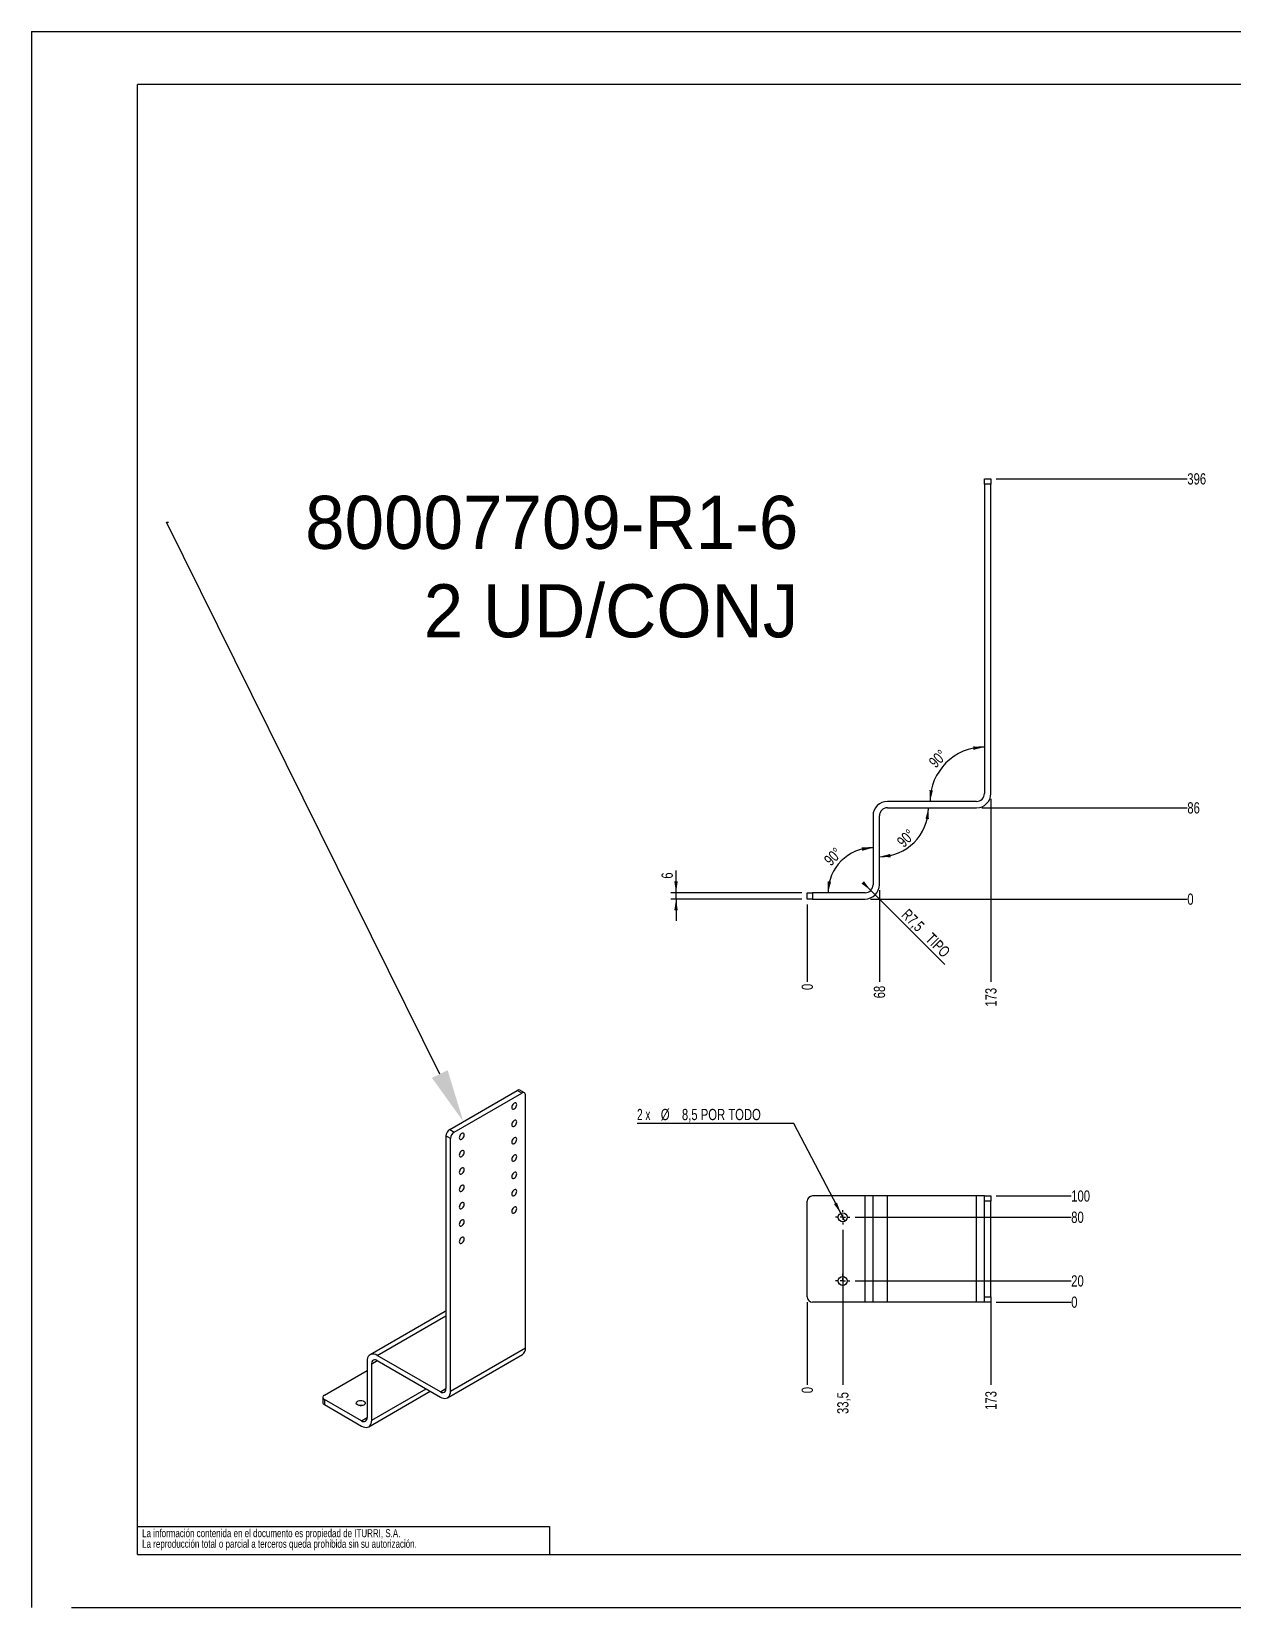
# Model space of a CAD drawing. Extents: x 0 to 645, y -355 to 817.
# Drawn here: x 0 to 226.3, y 0 to 297 of the extents above; entities that cross this region are included whole.
import ezdxf
from ezdxf import colors
from ezdxf.entities.mleader import LeaderData, LeaderLine
from ezdxf.math import Vec2, Vec3

# ---------------------------------------------------------------- set-up
doc = ezdxf.new("R2010")
doc.units = 0
doc.linetypes.add('SLD-CONTINUA', pattern=[0])
doc.layers.get('0').update_dxf_attribs({"linetype": 'CONTINUOUS'})
doc.layers.add('FORMATO', color=7, linetype='SLD-CONTINUA')
doc.layers.add('SLD-0', color=179, linetype='SLD-CONTINUA')
doc.styles.add('SLDTEXTSTYLE1', font='TXT', dxfattribs={"width": 0.75})
doc.styles.add('SLDTEXTSTYLE3', font='TXT', dxfattribs={"width": 0.666667})
doc.dimstyles.new('SLDDIMSTYLE0', dxfattribs={"dimtxt": 2.116667, "dimasz": 2.116667, "dimexe": 0, "dimexo": 0.0625, "dimgap": 0.529167, "dimtad": 0, "dimtih": 1, "dimtoh": 1, "dimdec": 0, "dimlfac": 5, "dimrnd": 1e-09, "dimdsep": 46, "dimtxsty": 'SLDTEXTSTYLE1', "dimblk1": 'NONE', "dimblk2": 'NONE', "dimsah": 1, "dimcen": 0.09, "dimadec": 0, "dimazin": 0, "dimtfac": 1, "dimtdec": 0, "dimtofl": 0, "dimtmove": 0, "dimatfit": 3, "dimldrblk": 'NONE', "dimfxl": 0, "dimtolj": 1, "dimtzin": 12, "dimarcsym": 0})
doc.dimstyles.new('SLDDIMSTYLE1', dxfattribs={"dimtxt": 2.116667, "dimasz": 2.116667, "dimexe": 0, "dimexo": 0.0625, "dimgap": 0.529167, "dimtad": 0, "dimtih": 1, "dimtoh": 1, "dimdec": 1, "dimlfac": 5, "dimrnd": 1e-09, "dimzin": 12, "dimdsep": 46, "dimtxsty": 'SLDTEXTSTYLE1', "dimblk1": 'NONE', "dimblk2": 'NONE', "dimsah": 1, "dimcen": 0.09, "dimadec": 0, "dimazin": 0, "dimtfac": 1, "dimtdec": 1, "dimtofl": 0, "dimtmove": 0, "dimatfit": 3, "dimldrblk": 'NONE', "dimfxl": 0, "dimtolj": 1, "dimtzin": 12, "dimarcsym": 0})
doc.dimstyles.new('SLDDIMSTYLE2', dxfattribs={"dimtxt": 2.116667, "dimasz": 2.116667, "dimexe": 0, "dimexo": 0.0625, "dimgap": 0.529167, "dimtad": 1, "dimdec": 1, "dimlfac": 5, "dimrnd": 1e-09, "dimzin": 12, "dimdsep": 46, "dimtxsty": 'SLDTEXTSTYLE1', "dimsah": 1, "dimcen": 0.09, "dimadec": 0, "dimazin": 0, "dimtfac": 1, "dimtdec": 1, "dimtmove": 0, "dimatfit": 0, "dimfxl": 0, "dimtolj": 1, "dimtzin": 12, "dimarcsym": 0})
doc.dimstyles.new('SLDDIMSTYLE3', dxfattribs={"dimtxt": 2.116667, "dimasz": 2.116667, "dimexe": 0, "dimexo": 0.0625, "dimgap": 0.529167, "dimtad": 1, "dimdec": 4, "dimlfac": 5, "dimzin": 12, "dimdsep": 46, "dimtxsty": 'SLDTEXTSTYLE1', "dimsah": 1, "dimcen": 0.09, "dimadec": 0, "dimazin": 0, "dimtfac": 1, "dimtofl": 0, "dimtmove": 0, "dimatfit": 3, "dimfxl": 0, "dimtolj": 1, "dimtzin": 12, "dimarcsym": 0})
doc.dimstyles.new('SLDDIMSTYLE4', dxfattribs={"dimtxt": 2.116667, "dimasz": 2.116667, "dimexe": 0, "dimexo": 0.0625, "dimgap": 0.529167, "dimtad": 1, "dimdec": 1, "dimlfac": 5, "dimrnd": 1e-09, "dimzin": 12, "dimdsep": 46, "dimtxsty": 'SLDTEXTSTYLE1', "dimsah": 1, "dimcen": 0, "dimadec": 0, "dimazin": 0, "dimtfac": 1, "dimtdec": 1, "dimtofl": 0, "dimtmove": 0, "dimatfit": 3, "dimfxl": 0, "dimtolj": 1, "dimtzin": 12, "dimarcsym": 0})
doc.dimstyles.new('SLDDIMSTYLE5', dxfattribs={"dimtxt": 2.116667, "dimasz": 2.116667, "dimexe": 0, "dimexo": 0.0625, "dimgap": 0.529167, "dimtad": 0, "dimtih": 1, "dimtoh": 1, "dimdec": 1, "dimlfac": 5, "dimrnd": 1e-09, "dimzin": 12, "dimdsep": 46, "dimtxsty": 'SLDTEXTSTYLE1', "dimblk1": 'NONE', "dimsah": 1, "dimcen": 0, "dimadec": 0, "dimazin": 0, "dimtfac": 1, "dimtdec": 1, "dimtmove": 0, "dimatfit": 3, "dimldrblk": 'NONE', "dimfxl": 0, "dimtolj": 1, "dimtzin": 12, "dimarcsym": 0})

# ---------------------------------------------------------------- blocks, each defined once
blk = doc.blocks.new('SW_NOTE_4')
at = {"layer": 'SLD-0', "color": 0, "char_height": 1.5, "attachment_point": 1, "style": 'SLDTEXTSTYLE1'}
for s, insert in [('La información contenida en el documento es propiedad de ITURRI, S.A.', (0, 1.93)), ('La reproducción total o parcial a terceros queda prohibida sin su autorización.', (0, -0.07))]:
    blk.add_mtext(s, dxfattribs=dict(at, insert=insert))
blk = doc.blocks.new('SW_NOTE_8')
at = {"layer": 'SLD-0', "color": 0, "char_height": 1.5, "attachment_point": 1, "style": 'SLDTEXTSTYLE1'}
for s, insert in [('La información contenida en el documento es propiedad de ITURRI, S.A.', (0, 1.93)), ('La reproducción total o parcial a terceros queda prohibida sin su autorización.', (0, -0.07))]:
    blk.add_mtext(s, dxfattribs=dict(at, insert=insert))
blk = doc.blocks.new('_D')
at = {"layer": 'FORMATO', "color": 7}
blk.add_line((158.07, 133.5), (217.79, 133.5), dxfattribs=at)
at = {"layer": 'FORMATO', "color": 7, "insert": (217.79, 134.55), "char_height": 2.12, "attachment_point": 1, "style": 'SLDTEXTSTYLE1'}
blk.add_mtext('0', dxfattribs=at)
blk = doc.blocks.new('_NONE')
blk = doc.blocks.new('_D_1')
at = {"layer": 'FORMATO', "color": 7}
blk.add_line((179.07, 150.7), (217.79, 150.7), dxfattribs=at)
at = {"layer": 'FORMATO', "color": 7, "insert": (217.79, 151.75), "char_height": 2.117, "attachment_point": 1, "style": 'SLDTEXTSTYLE1'}
blk.add_mtext('86', dxfattribs=at)
blk = doc.blocks.new('_D_2')
at = {"layer": 'FORMATO', "color": 7}
blk.add_line((181.77, 212.7), (217.79, 212.7), dxfattribs=at)
at = {"layer": 'FORMATO', "color": 7, "insert": (217.79, 213.75), "char_height": 2.117, "attachment_point": 1, "style": 'SLDTEXTSTYLE1'}
blk.add_mtext('396', dxfattribs=at)
blk = doc.blocks.new('_D_3')
at = {"layer": 'FORMATO', "color": 7}
blk.add_line((146.17, 132.5), (146.17, 117.93), dxfattribs=at)
at = {"layer": 'FORMATO', "color": 7, "insert": (145.12, 116.36), "char_height": 2.12, "attachment_point": 1, "rotation": 90, "style": 'SLDTEXTSTYLE1'}
blk.add_mtext('0', dxfattribs=at)
blk = doc.blocks.new('_D_4')
at = {"layer": 'FORMATO', "color": 7}
blk.add_line((159.77, 135.2), (159.77, 117.93), dxfattribs=at)
at = {"layer": 'FORMATO', "color": 7, "insert": (158.72, 114.8), "char_height": 2.117, "attachment_point": 1, "rotation": 90, "style": 'SLDTEXTSTYLE1'}
blk.add_mtext('68', dxfattribs=at)
blk = doc.blocks.new('_D_5')
at = {"layer": 'FORMATO', "color": 7}
blk.add_line((180.77, 152.4), (180.77, 117.93), dxfattribs=at)
at = {"layer": 'FORMATO', "color": 7, "insert": (179.72, 113.23), "char_height": 2.117, "attachment_point": 1, "rotation": 90, "style": 'SLDTEXTSTYLE1'}
blk.add_mtext('173', dxfattribs=at)
blk = doc.blocks.new('_D_6')
at = {"layer": 'FORMATO', "color": 7}
for p, q in [((121.45, 134.7), (121.45, 138.91)), ((145.17, 134.7), (120.45, 134.7)), ((121.45, 133.5), (121.45, 134.7)), ((145.17, 133.5), (120.45, 133.5)), ((121.45, 133.5), (121.45, 129.43))]:
    blk.add_line(p, q, dxfattribs=at)
for points in [[(121.45, 134.7), (121.77, 136.82), (121.12, 136.82)], [(121.45, 133.5), (121.12, 131.39), (121.77, 131.39)]]:
    blk.add_solid(points, dxfattribs=at)
at = {"layer": 'FORMATO', "color": 7, "insert": (118.72, 137.34), "char_height": 2.12, "attachment_point": 1, "rotation": 90, "style": 'SLDTEXTSTYLE1'}
blk.add_mtext('6', dxfattribs=at)
blk = doc.blocks.new('_D_7')
at = {"layer": 'FORMATO', "color": 7}
blk.add_arc((179.57, 151.9), 10.26, 90, 180, dxfattribs=at)
for points in [[(179.57, 162.16), (177.43, 162.27), (177.49, 161.62)], [(169.31, 151.9), (169.85, 153.97), (169.2, 154.04)]]:
    blk.add_solid(points, dxfattribs=at)
at = {"layer": 'FORMATO', "color": 7, "insert": (168.88, 159.58), "char_height": 2.117, "attachment_point": 1, "rotation": 45, "style": 'SLDTEXTSTYLE1'}
blk.add_mtext('90°', dxfattribs=at)
blk = doc.blocks.new('_D_8')
at = {"layer": 'FORMATO', "color": 7}
blk.add_arc((159.77, 150.7), 9.24, 270, 0, dxfattribs=at)
for points in [[(169.01, 150.7), (168.45, 148.64), (169.09, 148.56)], [(159.77, 141.46), (161.91, 141.38), (161.83, 142.02)]]:
    blk.add_solid(points, dxfattribs=at)
at = {"layer": 'FORMATO', "color": 7, "insert": (162.87, 144.59), "char_height": 2.117, "attachment_point": 1, "rotation": 45, "style": 'SLDTEXTSTYLE1'}
blk.add_mtext('90°', dxfattribs=at)
blk = doc.blocks.new('_D_9')
at = {"layer": 'FORMATO', "color": 7}
blk.add_arc((158.57, 134.7), 8.48, 90, 180, dxfattribs=at)
for points in [[(158.57, 143.18), (156.43, 143.25), (156.51, 142.6)], [(150.08, 134.7), (150.67, 136.76), (150.02, 136.84)]]:
    blk.add_solid(points, dxfattribs=at)
at = {"layer": 'FORMATO', "color": 7, "insert": (149.13, 141.12), "char_height": 2.117, "attachment_point": 1, "rotation": 45, "style": 'SLDTEXTSTYLE1'}
blk.add_mtext('90°', dxfattribs=at)
blk = doc.blocks.new('_D_10')
at = {"layer": 'FORMATO', "color": 7}
for q in [(157.07, 136.2), (172.08, 121.19)]:
    blk.add_line((158.13, 135.14), q, dxfattribs=at)
blk.add_solid([(158.13, 135.14), (156.86, 136.87), (156.4, 136.41)], dxfattribs=at)
at = {"layer": 'FORMATO', "color": 7, "char_height": 2.117, "attachment_point": 1, "rotation": 315, "style": 'SLDTEXTSTYLE1'}
for s, insert in [('R7,5', (165.26, 131.85)), ('TIPO', (169.79, 127.32))]:
    blk.add_mtext(s, dxfattribs=dict(at, insert=insert))
blk = doc.blocks.new('_D_25')
at = {"layer": 'FORMATO', "color": 7}
blk.add_line((146.17, 57.55), (146.17, 41.94), dxfattribs=at)
at = {"layer": 'FORMATO', "color": 7, "insert": (145.12, 40.37), "char_height": 2.12, "attachment_point": 1, "rotation": 90, "style": 'SLDTEXTSTYLE1'}
blk.add_mtext('0', dxfattribs=at)
blk = doc.blocks.new('_D_26')
at = {"layer": 'FORMATO', "color": 7}
blk.add_line((152.87, 71.2), (152.87, 41.94), dxfattribs=at)
at = {"layer": 'FORMATO', "color": 7, "insert": (151.82, 36.46), "char_height": 2.117, "attachment_point": 1, "rotation": 90, "style": 'SLDTEXTSTYLE1'}
blk.add_mtext('33,5', dxfattribs=at)
blk = doc.blocks.new('_D_27')
at = {"layer": 'FORMATO', "color": 7}
blk.add_line((180.77, 57.55), (180.77, 41.94), dxfattribs=at)
at = {"layer": 'FORMATO', "color": 7, "insert": (179.72, 37.24), "char_height": 2.117, "attachment_point": 1, "rotation": 90, "style": 'SLDTEXTSTYLE1'}
blk.add_mtext('173', dxfattribs=at)
blk = doc.blocks.new('_D_28')
at = {"layer": 'FORMATO', "color": 7}
blk.add_line((181.77, 57.55), (195.91, 57.55), dxfattribs=at)
at = {"layer": 'FORMATO', "color": 7, "insert": (195.91, 58.6), "char_height": 2.12, "attachment_point": 1, "style": 'SLDTEXTSTYLE1'}
blk.add_mtext('0', dxfattribs=at)
blk = doc.blocks.new('_D_29')
at = {"layer": 'FORMATO', "color": 7}
blk.add_line((155.22, 61.55), (195.91, 61.55), dxfattribs=at)
at = {"layer": 'FORMATO', "color": 7, "insert": (195.91, 62.6), "char_height": 2.117, "attachment_point": 1, "style": 'SLDTEXTSTYLE1'}
blk.add_mtext('20', dxfattribs=at)
blk = doc.blocks.new('_D_30')
at = {"layer": 'FORMATO', "color": 7}
blk.add_line((155.22, 73.55), (195.91, 73.55), dxfattribs=at)
at = {"layer": 'FORMATO', "color": 7, "insert": (195.91, 74.6), "char_height": 2.117, "attachment_point": 1, "style": 'SLDTEXTSTYLE1'}
blk.add_mtext('80', dxfattribs=at)
blk = doc.blocks.new('_D_31')
at = {"layer": 'FORMATO', "color": 7}
blk.add_line((181.77, 77.55), (195.91, 77.55), dxfattribs=at)
at = {"layer": 'FORMATO', "color": 7, "insert": (195.91, 78.6), "char_height": 2.117, "attachment_point": 1, "style": 'SLDTEXTSTYLE1'}
blk.add_mtext('100', dxfattribs=at)
blk = doc.blocks.new('_D_32')
at = {"layer": 'FORMATO'}
for p, q in [((143.66, 91.23), (114.1, 91.23)), ((152.47, 74.3), (143.66, 91.23)), ((153.26, 72.79), (152.47, 74.3))]:
    blk.add_line(p, q, dxfattribs=at)
blk.add_solid([(152.47, 74.3), (151.78, 76.33), (151.21, 76.03)], dxfattribs=at)
at = {"layer": 'FORMATO', "attachment_point": 1}
for s, insert, char_height, style in [('2 x', (114.1, 93.96), 2.117, 'SLDTEXTSTYLE3'), ('%%c', (118.58, 93.96), 2.117, 'SLDTEXTSTYLE1'), ('8,5 POR TODO', (122.56, 93.96), 2.1167, 'SLDTEXTSTYLE1')]:
    blk.add_mtext(s, dxfattribs=dict(at, insert=insert, char_height=char_height, style=style))
blk = doc.blocks.new('SW_CENTERMARKSYMBOL_0')
at = {"layer": 'FORMATO', "color": 0}
for p, q in [((-1, 0), (-1.35, 0)), ((0, 0), (-0.5, 0)), ((0, 1), (0, 1.35)), ((0, 0), (0, 0.5)), ((0, 0), (0, -0.5)), ((0, 0), (0.5, 0)), ((1, 0), (1.35, 0)), ((0, -1), (0, -1.35))]:
    blk.add_line(p, q, dxfattribs=at)
blk = doc.blocks.new('SW_CENTERMARKSYMBOL_1')
at = {"layer": 'FORMATO', "color": 0}
for p, q in [((-1, 0), (-1.35, 0)), ((0, 0), (-0.5, 0)), ((0, 1), (0, 1.35)), ((0, 0), (0, 0.5)), ((0, 0), (0, -0.5)), ((0, 0), (0.5, 0)), ((1, 0), (1.35, 0)), ((0, -1), (0, -1.35))]:
    blk.add_line(p, q, dxfattribs=at)

msp = doc.modelspace()

# ---------------------------------------------------------------- linework, layer by layer
at = {"color": 7, "linetype": 'SLD-CONTINUA'}
for p, q in [((0, 297), (420, 297)), ((0, 297), (0, -0.001349)), ((410, 287), (20, 287)), ((20, 10), (20, 287)), ((179.566313, 212.702208), (180.766312, 212.702208)), ((179.566313, 211.702209), (179.566313, 212.702208)), ((180.766312, 211.702209), (179.566313, 211.702209)), ((179.566313, 211.702209), (179.566313, 153.402208)), ((180.766312, 212.702208), (180.766312, 211.702209)), ((180.766312, 153.402208), (180.766312, 211.702209)), ((178.066314, 151.902208), (161.266313, 151.902208)), ((158.566313, 149.202209), (158.566313, 136.202208)), ((159.766314, 136.202208), (159.766314, 149.202209)), ((161.266313, 150.702209), (178.066314, 150.702209)), ((146.166314, 133.502208), (146.166314, 134.702208)), ((146.166314, 134.702208), (147.166314, 134.702208)), ((147.166314, 134.702208), (147.166314, 133.502208)), ((157.066313, 134.702208), (147.166314, 134.702208)), ((147.166314, 133.502208), (146.166314, 133.502208)), ((147.166314, 133.502208), (157.066313, 133.502208)), ((78.80279, 90.086699), (91.530712, 97.434372)), ((79.651318, 89.596855), (92.37924, 96.944528)), ((92.37924, 96.944528), (91.530712, 97.434372)), ((92.879199, 96.994034), (92.030672, 97.483879)), ((93.086347, 48.931862), (93.086347, 96.536192)), ((78.80279, 90.086699), (79.651318, 89.596855)), ((78.944211, 88.37211), (78.095683, 88.861955)), ((78.095683, 88.861955), (78.095683, 41.257625)), ((78.944211, 40.767781), (78.944211, 88.37211)), ((157.066313, 77.548725), (147.166314, 77.548725)), ((157.066313, 57.548725), (157.066313, 77.548725)), ((158.566313, 77.548725), (157.066313, 77.548725)), ((158.566313, 57.548725), (158.566313, 77.548725)), ((161.266313, 77.548725), (158.566313, 77.548725)), ((161.266313, 57.548725), (161.266313, 77.548725)), ((178.066314, 77.548725), (161.266313, 77.548725)), ((178.066314, 57.548725), (178.066314, 77.548725)), ((179.566313, 77.548725), (178.066314, 77.548725)), ((179.566313, 77.548725), (180.766312, 77.548725)), ((179.566313, 76.548725), (179.566313, 77.548725)), ((180.766312, 77.548725), (180.766312, 76.548725)), ((146.166314, 58.548726), (146.166314, 76.548725)), ((180.766312, 76.548725), (179.566313, 76.548725)), ((179.566313, 58.548726), (179.566313, 76.548725)), ((180.766312, 58.548726), (180.766312, 76.548725)), ((157.066313, 57.548725), (147.166314, 57.548725)), ((158.566313, 57.548725), (157.066313, 57.548725)), ((161.266313, 57.548725), (158.566313, 57.548725)), ((178.066314, 57.548725), (161.266313, 57.548725)), ((179.566313, 57.548725), (178.066314, 57.548725)), ((179.566313, 58.548726), (180.766312, 58.548726)), ((179.566313, 57.548725), (179.566313, 58.548726)), ((180.766312, 57.548725), (179.566313, 57.548725)), ((180.766312, 58.548726), (180.766312, 57.548725)), ((77.947875, 55.8007), (63.805739, 47.636619)), ((78.095684, 55.869106), (77.947875, 55.8007)), ((78.384914, 39.531599), (92.52705, 47.69568)), ((78.944211, 40.767781), (93.086347, 48.931862)), ((55.185424, 40.030531), (63.246442, 44.684058)), ((63.246441, 46.400439), (63.246441, 35.785408)), ((64.09497, 35.295563), (64.09497, 45.910594)), ((77.035024, 40.64512), (65.155629, 47.502948)), ((65.155629, 46.5231), (77.035024, 39.665271)), ((54.892532, 39.622328), (54.892532, 38.642479)), ((55.185424, 39.214123), (55.185424, 38.234274)), ((62.185781, 35.172903), (55.185424, 39.214123)), ((63.535672, 34.059382), (75.140716, 40.758831)), ((55.185424, 38.234274), (62.185781, 34.193054)), ((20, 10), (410, 10)), ((7.530618, 0), (420, 0))]:
    msp.add_line(p, q, dxfattribs=at)
at = {"color": 8, "linetype": 'SLD-CONTINUA'}
for p, q in [((65.155629, 47.502948), (78.095683, 54.973083)), ((64.09497, 45.910594), (65.155803, 46.523)), ((64.09497, 35.295563), (74.349685, 41.215484)), ((77.035024, 40.64512), (78.095684, 41.257426)), ((62.185781, 35.172903), (63.246441, 35.785209))]:
    msp.add_line(p, q, dxfattribs=at)
at = {"color": 7, "linetype": 'SLD-CONTINUA', "flags": 128}
for points in [[(91.424646, 94.760372), (91.40215, 94.911398), (91.336866, 95.021666), (91.235184, 95.080386), (91.107057, 95.081804), (90.965027, 95.025791), (90.822996, 94.917819), (90.694869, 94.768469), (90.593187, 94.592348), (90.527902, 94.406705), (90.505407, 94.229707), (90.527902, 94.078681), (90.593187, 93.968413), (90.694869, 93.909693), (90.822996, 93.90827), (90.965027, 93.964287), (91.107057, 94.072255), (91.235184, 94.22161), (91.336866, 94.397731), (91.40215, 94.583374), (91.424646, 94.760372)], [(81.525151, 89.045515), (81.502655, 89.196541), (81.437371, 89.306808), (81.33569, 89.365529), (81.207562, 89.366947), (81.065531, 89.310935), (80.923502, 89.202963), (80.795374, 89.053612), (80.693692, 88.877492), (80.628407, 88.691848), (80.605913, 88.51485), (80.628407, 88.363825), (80.693692, 88.253557), (80.795374, 88.194836), (80.923502, 88.193414), (81.065531, 88.249431), (81.207562, 88.357398), (81.33569, 88.506754), (81.437371, 88.682874), (81.502655, 88.868517), (81.525151, 89.045515)], [(91.424646, 91.494207), (91.40215, 91.645233), (91.336866, 91.755501), (91.235184, 91.814221), (91.107057, 91.815644), (90.965027, 91.759626), (90.822996, 91.651659), (90.694869, 91.502304), (90.593187, 91.326183), (90.527902, 91.14054), (90.505407, 90.963542), (90.527902, 90.812516), (90.593187, 90.702248), (90.694869, 90.643528), (90.822996, 90.64211), (90.965027, 90.698122), (91.107057, 90.806095), (91.235184, 90.955445), (91.336866, 91.131566), (91.40215, 91.317209), (91.424646, 91.494207)], [(91.424646, 88.228042), (91.40215, 88.379068), (91.336866, 88.48934), (91.235184, 88.548056), (91.107057, 88.549479), (90.965027, 88.493461), (90.822996, 88.385494), (90.694869, 88.236139), (90.593187, 88.060023), (90.527902, 87.874375), (90.505407, 87.697377), (90.527902, 87.546356), (90.593187, 87.436083), (90.694869, 87.377368), (90.822996, 87.375945), (90.965027, 87.431962), (91.107057, 87.53993), (91.235184, 87.689285), (91.336866, 87.865401), (91.40215, 88.051049), (91.424646, 88.228042)], [(81.525151, 85.77935), (81.502655, 85.930376), (81.437371, 86.040643), (81.33569, 86.099364), (81.207562, 86.100787), (81.065531, 86.04477), (80.923502, 85.936803), (80.795374, 85.787447), (80.693692, 85.611327), (80.628407, 85.425683), (80.605913, 85.248685), (80.628407, 85.09766), (80.693692, 84.987392), (80.795374, 84.928671), (80.923502, 84.927253), (81.065531, 84.983266), (81.207562, 85.091238), (81.33569, 85.240589), (81.437371, 85.416709), (81.502655, 85.602352), (81.525151, 85.77935)], [(91.424646, 84.961882), (91.40215, 85.112907), (91.336866, 85.223175), (91.235184, 85.281896), (91.107057, 85.283314), (90.965027, 85.227301), (90.822996, 85.119329), (90.694869, 84.969979), (90.593187, 84.793858), (90.527902, 84.608215), (90.505407, 84.431217), (90.527902, 84.280191), (90.593187, 84.169923), (90.694869, 84.111203), (90.822996, 84.10978), (90.965027, 84.165797), (91.107057, 84.273765), (91.235184, 84.42312), (91.336866, 84.599241), (91.40215, 84.784884), (91.424646, 84.961882)], [(81.525151, 82.513185), (81.502655, 82.664211), (81.437371, 82.774483), (81.33569, 82.833199), (81.207562, 82.834622), (81.065531, 82.778605), (80.923502, 82.670638), (80.795374, 82.521282), (80.693692, 82.345166), (80.628407, 82.159518), (80.605913, 81.98252), (80.628407, 81.831499), (80.693692, 81.721227), (80.795374, 81.662511), (80.923502, 81.661088), (81.065531, 81.717105), (81.207562, 81.825073), (81.33569, 81.974429), (81.437371, 82.150544), (81.502655, 82.336192), (81.525151, 82.513185)], [(91.424646, 81.695717), (91.40215, 81.846742), (91.336866, 81.95701), (91.235184, 82.015731), (91.107057, 82.017154), (90.965027, 81.961136), (90.822996, 81.853169), (90.694869, 81.703814), (90.593187, 81.527693), (90.527902, 81.34205), (90.505407, 81.165052), (90.527902, 81.014026), (90.593187, 80.903758), (90.694869, 80.845038), (90.822996, 80.84362), (90.965027, 80.899632), (91.107057, 81.007604), (91.235184, 81.156955), (91.336866, 81.333076), (91.40215, 81.518719), (91.424646, 81.695717)], [(81.525151, 79.247025), (81.502655, 79.39805), (81.437371, 79.508318), (81.33569, 79.567039), (81.207562, 79.568457), (81.065531, 79.512444), (80.923502, 79.404473), (80.795374, 79.255122), (80.693692, 79.079001), (80.628407, 78.893358), (80.605913, 78.71636), (80.628407, 78.565334), (80.693692, 78.455067), (80.795374, 78.396346), (80.923502, 78.394923), (81.065531, 78.45094), (81.207562, 78.558908), (81.33569, 78.708264), (81.437371, 78.884383), (81.502655, 79.070027), (81.525151, 79.247025)], [(91.424646, 78.429557), (91.40215, 78.580577), (91.336866, 78.69085), (91.235184, 78.749566), (91.107057, 78.750989), (90.965027, 78.694971), (90.822996, 78.587004), (90.694869, 78.437649), (90.593187, 78.261533), (90.527902, 78.075885), (90.505407, 77.898892), (90.527902, 77.747866), (90.593187, 77.637593), (90.694869, 77.578878), (90.822996, 77.577455), (90.965027, 77.633472), (91.107057, 77.741439), (91.235184, 77.890795), (91.336866, 78.066911), (91.40215, 78.252559), (91.424646, 78.429557)], [(81.525151, 75.98086), (81.502655, 76.131885), (81.437371, 76.242153), (81.33569, 76.300874), (81.207562, 76.302297), (81.065531, 76.246279), (80.923502, 76.138313), (80.795374, 75.988957), (80.693692, 75.812836), (80.628407, 75.627193), (80.605913, 75.450195), (80.628407, 75.299169), (80.693692, 75.188902), (80.795374, 75.130181), (80.923502, 75.128763), (81.065531, 75.184775), (81.207562, 75.292748), (81.33569, 75.442099), (81.437371, 75.618218), (81.502655, 75.803862), (81.525151, 75.98086)], [(91.424646, 75.163392), (91.40215, 75.314417), (91.336866, 75.424685), (91.235184, 75.483406), (91.107057, 75.484824), (90.965027, 75.428811), (90.822996, 75.320839), (90.694869, 75.171488), (90.593187, 74.995368), (90.527902, 74.809725), (90.505407, 74.632727), (90.527902, 74.481701), (90.593187, 74.371433), (90.694869, 74.312713), (90.822996, 74.31129), (90.965027, 74.367307), (91.107057, 74.475274), (91.235184, 74.62463), (91.336866, 74.80075), (91.40215, 74.986394), (91.424646, 75.163392)], [(81.525151, 72.7147), (81.502655, 72.86572), (81.437371, 72.975993), (81.33569, 73.034709), (81.207562, 73.036132), (81.065531, 72.980114), (80.923502, 72.872148), (80.795374, 72.722792), (80.693692, 72.546676), (80.628407, 72.361028), (80.605913, 72.184035), (80.628407, 72.033009), (80.693692, 71.922737), (80.795374, 71.864021), (80.923502, 71.862598), (81.065531, 71.918615), (81.207562, 72.026583), (81.33569, 72.175939), (81.437371, 72.352053), (81.502655, 72.537702), (81.525151, 72.7147)], [(81.525151, 69.448535), (81.502655, 69.59956), (81.437371, 69.709828), (81.33569, 69.768549), (81.207562, 69.769967), (81.065531, 69.713954), (80.923502, 69.605983), (80.795374, 69.456632), (80.693692, 69.280511), (80.628407, 69.094868), (80.605913, 68.91787), (80.628407, 68.766844), (80.693692, 68.656576), (80.795374, 68.597856), (80.923502, 68.596433), (81.065531, 68.65245), (81.207562, 68.760418), (81.33569, 68.909774), (81.437371, 69.085893), (81.502655, 69.271537), (81.525151, 69.448535)], [(65.155629, 47.502948), (64.856967, 47.648219), (64.565658, 47.735627), (64.288876, 47.76302), (64.033437, 47.729723), (63.80563, 47.636556), (63.611064, 47.485813), (63.454531, 47.281206), (63.339884, 47.027773), (63.269947, 46.731754), (63.246441, 46.400439)], [(62.645401, 38.86715), (62.785272, 38.760671), (62.870192, 38.636355), (62.893864, 38.503423), (62.854534, 38.371735), (62.755115, 38.251054), (62.602984, 38.150334), (62.409421, 38.077043), (62.188784, 38.036617), (61.957435, 38.032054), (61.732534, 38.063694), (61.530759, 38.129188), (61.367075, 38.223681), (61.253623, 38.340163), (61.198816, 38.469996), (61.20672, 38.603551), (61.276747, 38.730922), (61.403704, 38.842663), (61.578176, 38.930486), (61.787223, 38.98788), (62.01534, 39.010585), (62.24561, 38.996919), (62.460954, 38.947895), (62.645401, 38.86715)], [(77.035024, 39.665271), (77.333687, 39.52), (77.624996, 39.432591), (77.901776, 39.405199), (78.157216, 39.438496), (78.385023, 39.531662), (78.57959, 39.682405), (78.736124, 39.887013), (78.850769, 40.140446), (78.920706, 40.436465), (78.944211, 40.767781)], [(61.996759, 38.030252), (62.01534, 38.030736), (62.091962, 38.030252)], [(62.185781, 34.193054), (62.484444, 34.047783), (62.775753, 33.960375), (63.052535, 33.932981), (63.307974, 33.966279), (63.535781, 34.059446), (63.730347, 34.210189), (63.886881, 34.414796), (64.001527, 34.668229), (64.071465, 34.964248), (64.09497, 35.295563)]]:
    msp.add_lwpolyline(points, dxfattribs=at)
at = {"color": 7, "linetype": 'SLD-CONTINUA'}
for centre in [(152.866314, 73.548725), (152.866314, 61.548725)]:
    msp.add_circle(centre, 0.85, dxfattribs=at)
for centre, radius, start, end in [((161.266314, 149.202208), 2.7, 90, 180), ((178.066314, 153.402208), 1.5, 270, 0), ((178.066314, 153.402208), 2.7, 270, 0), ((161.266314, 149.202208), 1.5, 90, 180), ((157.066314, 136.202208), 1.5, 270, 0), ((157.066314, 136.202208), 2.7, 270, 0), ((91.823631, 97.025487), 0.50298, 65.69290486, 125.61720704), ((92.655273, 96.606119), 0.436709, 350.78589818, 129.20344248), ((79.630898, 88.792094), 1.536804, 122.60543995, 177.39451061), ((80.479426, 88.302249), 1.536804, 122.60543995, 177.39451061), ((147.166314, 76.548725), 1, 90, 180), ((147.166314, 58.548725), 1, 180, 270), ((91.769588, 48.783), 1.325147, 304.86229872, 6.44998279), ((64.741581, 46.015485), 0.655064, 50.79679676, 189.21405358), ((55.392988, 38.692384), 0.502938, 185.69463749, 245.62531166), ((55.340352, 39.622327), 0.436616, 110.78345201, 249.21649253), ((77.449073, 41.152733), 0.655063, 230.79663751, 9.21421283), ((62.59983, 35.680517), 0.655064, 230.7966844, 9.21406735)]:
    msp.add_arc(centre, radius, start, end, dxfattribs=at)
at = {"layer": 'SLD-0'}
for p, q in [((20.002218, 15.245155), (97.628673, 15.245155)), ((97.628673, 15.245155), (97.628673, 10))]:
    msp.add_line(p, q, dxfattribs=at)

# ---------------------------------------------------------------- block references
at = {"layer": 'FORMATO', "color": 7}
for name, p in [('SW_CENTERMARKSYMBOL_0', (152.866314, 73.548725)), ('SW_CENTERMARKSYMBOL_1', (152.866314, 61.548725))]:
    msp.add_blockref(name, p, dxfattribs=at)
at = {"layer": 'SLD-0'}
for name in ['SW_NOTE_4', 'SW_NOTE_8']:
    msp.add_blockref(name, (20.837834, 12.819204), dxfattribs=at)

# ---------------------------------------------------------------- dimensions: what is measured, and where the dimension line sits
at = {"layer": 'FORMATO', "color": 7}
for feature_location, offset, dtype, origin, dimstyle, picture, middle in [((180.766314, 212.702208), (37.022813, 0), 0, (157.066314, 133.502208), 'SLDDIMSTYLE1', '_D_2', (220.135099, 212.702208)), ((180.766314, 153.402208), (0, -35.476257), 1, (146.166314, 133.502208), 'SLDDIMSTYLE1', '_D_5', (180.766314, 115.579979)), ((178.066314, 150.702208), (39.722813, 0), 0, (157.066314, 133.502208), 'SLDDIMSTYLE1', '_D_1', (219.353108, 150.702208)), ((159.766314, 136.202208), (0, -18.276257), 1, (146.166314, 133.502208), 'SLDDIMSTYLE1', '_D_4', (159.766314, 116.36197)), ((157.0663136892, 133.5022082796), (60.7228131564, 0), 0, (157.0663136892, 133.5022082796), 'SLDDIMSTYLE0', '_D', (218.5711176079, 133.5022082796)), ((146.1663136892, 133.5022082796), (0, -15.5762570898), 1, (146.1663136892, 133.5022082796), 'SLDDIMSTYLE0', '_D_3', (146.1663136892, 117.1439604275)), ((180.766314, 77.548725), (15.144996, 0), 0, (180.766314, 57.548725), 'SLDDIMSTYLE1', '_D_31', (198.257282, 77.548725)), ((154.216314, 73.548725), (41.694996, 0), 0, (180.766314, 57.548725), 'SLDDIMSTYLE1', '_D_30', (197.475292, 73.548725)), ((152.866314, 72.198725), (0, -30.261915), 1, (146.166314, 58.548725), 'SLDDIMSTYLE1', '_D_26', (152.866314, 39.200822)), ((154.216314, 61.548725), (41.694996, 0), 0, (180.766314, 57.548725), 'SLDDIMSTYLE1', '_D_29', (197.475292, 61.548725)), ((146.1663136892, 58.5487253362), (0, -16.611915133), 1, (146.1663136892, 58.5487253362), 'SLDDIMSTYLE0', '_D_25', (146.1663136892, 41.1548194409)), ((180.766314, 58.548725), (0, -16.611915), 1, (146.166314, 58.548725), 'SLDDIMSTYLE1', '_D_27', (180.766314, 39.590838)), ((180.7663136892, 57.5487253362), (15.1449964148, 0), 0, (180.7663136892, 57.5487253362), 'SLDDIMSTYLE0', '_D_28', (196.6933008663, 57.5487253362))]:
    dim = msp.add_ordinate_dim(feature_location=feature_location, offset=offset, dtype=dtype, origin=origin, dimstyle=dimstyle, dxfattribs=at)
    dim.commit()
    dim.dimension.update_dxf_attribs({"geometry": picture, "text_midpoint": middle})
for base, line1, line2, picture, middle in [((172.314695, 159.153827), ((179.566314, 153.402208), (179.566314, 212.702208)), ((161.266314, 151.902208), (178.066314, 151.902208)), '_D_7', (172.314695, 159.153827)), ((152.568594, 140.699928), ((158.566314, 136.202208), (158.566314, 149.202208)), ((146.166314, 134.702208), (157.066314, 134.702208)), '_D_9', (152.568594, 140.699928)), ((166.300628, 144.167894), ((178.066314, 150.702208), (161.266314, 150.702208)), ((159.766314, 149.202208), (159.766314, 136.202208)), '_D_8', (166.300628, 144.167894))]:
    dim = msp.add_angular_dim_2l(base=base, line1=line1, line2=line2, dimstyle='SLDDIMSTYLE3', override={"dimadec": 4, "dimazin": 3}, dxfattribs=at)
    dim.commit()
    dim.dimension.update_dxf_attribs({"geometry": picture, "text_midpoint": middle, "dimtype": 162})
dim = msp.add_linear_dim(base=(121.445995, 134.702208), p1=(146.166314, 133.502208), p2=(146.166314, 134.702208), angle=90, dimstyle='SLDDIMSTYLE2', dxfattribs=at)
dim.commit()
dim.dimension.update_dxf_attribs({"geometry": '_D_6', "text_midpoint": (121.445995, 138.124691), "dimtype": 160})
dim = msp.add_radius_dim(center=(157.066314, 136.202208), mpoint=(158.126974, 135.141548), text='<> TIPO', dimstyle='SLDDIMSTYLE4', dxfattribs=at)
dim.commit()
dim.dimension.update_dxf_attribs({"geometry": '_D_10', "text_midpoint": (167.774101, 125.494441), "dimtype": 164})
at = {"layer": 'FORMATO'}
dim = msp.add_diameter_dim_2p(p1=(153.259074, 72.794909), p2=(152.473554, 74.302542), text='2 x <> POR TODO\\P', dimstyle='SLDDIMSTYLE5', dxfattribs=at)
dim.commit()
dim.dimension.update_dxf_attribs({"geometry": '_D_32', "text_midpoint": (128.081716, 92.90922), "dimtype": 163})

# ---------------------------------------------------------------- leaders
ml = msp.add_multileader_mtext('Standard')
ml.set_content('80007709-R1-6\\P2 UD/CONJ', color=256)
ml.set_leader_properties()
ml.build(insert=Vec2(0, 0))
ml.multileader.update_dxf_attribs({"text_right_attachment_type": 6, "dogleg_length": 0.36, "arrow_head_size": 10})
ctx = ml.context
ctx.base_point, ctx.char_height, ctx.arrow_head_size, ctx.plane_origin = Vec3(25.822738, 204.502616), 10, 10, Vec3(-553.331791, 588.428108)
ctx.right_attachment, ctx.text_align_type = 6, 2
notes = []
notes.append((ctx, [(0, (1, 1, 0), (25.462738, 204.502616), (1, 0), 0.36, [(0, [(81.367804, 91.56745)], 0, [])])]))
ctx.mtext.insert, ctx.mtext.alignment, ctx.mtext.flow_direction = Vec3(144.489404, 209.502616), 3, 5
for ctx, leaders in notes:
    for number, flags, end, landing, length, lines in leaders:
        leader = LeaderData()
        leader.index, (leader.has_last_leader_line, leader.has_dogleg_vector, leader.attachment_direction) = number, flags
        leader.last_leader_point, leader.dogleg_vector, leader.dogleg_length = Vec3(end), Vec3(landing), length
        for number, points, colour, breaks in lines:
            line = LeaderLine()
            line.index, line.vertices, line.color, line.breaks = number, Vec3.list(points), colors.encode_raw_color(colour), breaks
            leader.lines.append(line)
        ctx.leaders.append(leader)

doc.saveas('drawing.dxf')
